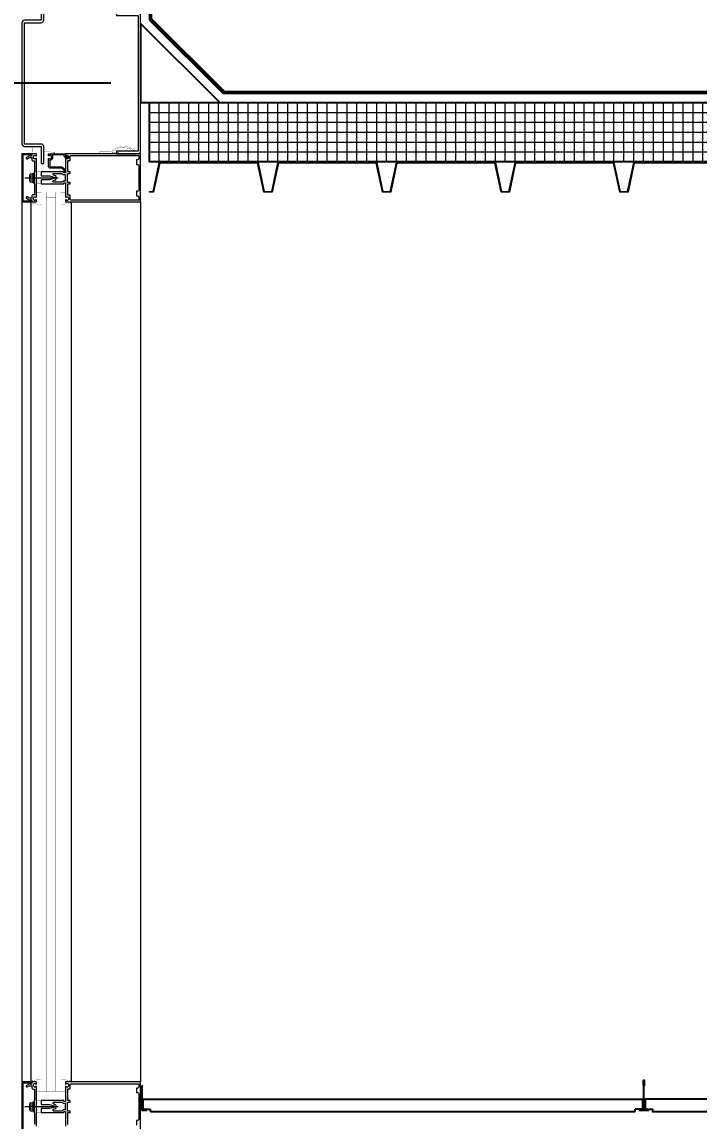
# Model space of a CAD drawing. Header units: inches. Extents: x 3850 to 5846, y -3 to 909.
# Drawn here: x 5123.3 to 5157.5, y 676.5 to 732.1 of the extents above; entities that cross this region are included whole.
import ezdxf

# ---------------------------------------------------------------- set-up
doc = ezdxf.new("R2010")
doc.units = ezdxf.units.IN
doc.header["$LTSCALE"] = 0.5
doc.header["$MEASUREMENT"] = 0
doc.layers.get('0').update_dxf_attribs({"lineweight": 18})
doc.layers.get('Defpoints').update_dxf_attribs({"color": 140, "lineweight": 18})
for name, color, linetype, lineweight in [('A-Detl-Fine', 90, 'Continuous', 18), ('A-Detl-Medm', 31, 'Continuous', 25), ('A-Detl-Patt', 190, 'Continuous', 18), ('A-Detl-Thin', 150, 'Continuous', 18), ('A-Detl-Wide', 213, 'Continuous', 50)]:
    doc.layers.add(name, color=color, linetype=linetype, lineweight=lineweight)
doc.styles.add('Arch-Dim', font='romans.shx', dxfattribs={"width": 0.75})
doc.dimstyles.new('Aec-Arch-I-96', dxfattribs={"dimscale": 96, "dimtxt": 0.09375, "dimasz": 0.0625, "dimexe": 0.0625, "dimexo": 0.0625, "dimgap": 0.03125, "dimtad": 1, "dimdec": 4, "dimzin": 3, "dimdsep": 46, "dimlunit": 4, "dimtxsty": 'Arch-Dim', "dimblk": 'ARCHTICK', "dimcen": 0.09375, "dimazin": 2, "dimtfac": 0.75, "dimtdec": 4, "dimtix": 1, "dimtmove": 2, "dimatfit": 2, "dimfxl": 1, "dimtolj": 1, "dimtzin": 0, "dimarcsym": 0})

# ---------------------------------------------------------------- blocks, each defined once
blk = doc.blocks.new('_ArchTick')
at = {"color": 0, "linetype": 'ByBlock', "const_width": 0.15}
blk.add_lwpolyline([(-0.5, -0.5), (0.5, 0.5)], dxfattribs=at)
blk = doc.blocks.new('*D204')
at = {"layer": 'A-Detl-Wide', "color": 0, "lineweight": -2, "transparency": 16777216}
for p, q in [((5121.253, 735), (5085.253, 735)), ((5087.253, 735), (5087.253, 729.003)), ((5127.754, 729.003), (5085.253, 729.003))]:
    blk.add_line(p, q, dxfattribs=at)
at = {"layer": 'Defpoints', "color": 0, "transparency": 16777216}
for p in [(5123.253, 735), (5087.253, 729.003), (5129.754, 729.003)]:
    blk.add_point(p, dxfattribs=at)
at = {"layer": 'A-Detl-Wide', "color": 0, "lineweight": -2, "transparency": 16777216, "xscale": 2, "yscale": 2, "zscale": 2}
for p, rotation in [((5087.253, 735), 90), ((5087.253, 729.003), 270)]:
    blk.add_blockref('_ArchTick', p, dxfattribs=dict(at, rotation=rotation))
at = {"layer": 'A-Detl-Wide', "color": 0, "transparency": 16777216, "insert": (5084.467, 732.001), "char_height": 3, "attachment_point": 5, "rotation": 90, "style": 'Arch-Dim'}
blk.add_mtext('\\A1;6"', dxfattribs=at)
blk = doc.blocks.new('*D205')
at = {"layer": 'A-Detl-Wide', "color": 0, "lineweight": -2, "transparency": 16777216}
for p, q in [((5127.754, 729.003), (5085.253, 729.003)), ((5087.253, 729.003), (5087.253, 723)), ((5121.253, 723), (5085.253, 723))]:
    blk.add_line(p, q, dxfattribs=at)
at = {"layer": 'Defpoints', "color": 0, "transparency": 16777216}
for p in [(5129.754, 729.003), (5087.253, 723), (5123.253, 723)]:
    blk.add_point(p, dxfattribs=at)
at = {"layer": 'A-Detl-Wide', "color": 0, "lineweight": -2, "transparency": 16777216, "xscale": 2, "yscale": 2, "zscale": 2}
for p, rotation in [((5087.253, 729.003), 90), ((5087.253, 723), 270)]:
    blk.add_blockref('_ArchTick', p, dxfattribs=dict(at, rotation=rotation))
at = {"layer": 'A-Detl-Wide', "color": 0, "transparency": 16777216, "insert": (5084.467, 726.001), "char_height": 3, "attachment_point": 5, "rotation": 90, "style": 'Arch-Dim'}
blk.add_mtext('\\A1;6"', dxfattribs=at)

msp = doc.modelspace()

# ---------------------------------------------------------------- hatches: boundary and pattern name
at = {"layer": 'A-Detl-Patt'}
h = msp.add_hatch(dxfattribs=at)
h.set_pattern_fill('ANSI37', color=256, scale=4, angle=225, style=0)
h.set_pattern_definition([(270, (5129.69553, 728.0299), (-0.5, -1e-16), []), (180, (5129.69553, 728.0299), (-1e-16, 0.5), [])])
h.paths.add_polyline_path([(5129.69553, 728.02988), (5275.56214, 728.02988), (5275.56214, 725.02988), (5129.69553, 725.02988)])

# ---------------------------------------------------------------- linework, layer by layer
at = {"layer": 'A-Detl-Fine'}
for p, q in [((5124.87998, 725.50205), (5124.87998, 725.44341)), ((5123.64267, 724.06253), (5123.64267, 724.3669)), ((5123.65497, 724.40131), (5123.67367, 724.40131)), ((5123.67367, 724.02812), (5123.67367, 724.40131)), ((5123.6776, 724.41763), (5123.81728, 724.41763)), ((5123.6776, 724.31617), (5123.81728, 724.31617)), ((5123.81728, 724.46471), (5123.85728, 724.46471)), ((5123.81728, 723.96471), (5123.81728, 724.46471)), ((5123.85728, 723.96471), (5123.85728, 724.46471)), ((5123.39157, 724.22152), (5125.08538, 724.22152)), ((5123.65497, 724.02812), (5123.67367, 724.02812)), ((5123.6776, 724.11325), (5123.81728, 724.11325)), ((5123.6776, 724.0118), (5123.81728, 724.0118)), ((5123.81728, 723.96471), (5123.85728, 723.96471)), ((5123.70291, 722.94097), (5123.70289, 678.56169)), ((5123.70291, 722.94097), (5123.70291, 723.00176)), ((5125.73505, 722.94097), (5125.73504, 678.56169)), ((5125.73505, 722.94097), (5125.73505, 722.99998)), ((5123.70289, 678.56169), (5123.70289, 678.5009)), ((5125.73504, 678.56169), (5125.73504, 678.50268)), ((5123.39155, 677.25268), (5125.08536, 677.25268)), ((5123.64266, 677.09369), (5123.64266, 677.39806)), ((5123.65496, 677.43247), (5123.67366, 677.43247)), ((5123.65496, 677.05928), (5123.67366, 677.05928)), ((5123.67366, 677.05928), (5123.67366, 677.43247)), ((5123.67759, 677.44879), (5123.81727, 677.44879)), ((5123.67759, 677.34733), (5123.81727, 677.34733)), ((5123.67759, 677.14441), (5123.81727, 677.14441)), ((5123.67759, 677.04296), (5123.81727, 677.04296)), ((5123.81727, 677.49587), (5123.85727, 677.49587)), ((5123.81727, 676.99587), (5123.81727, 677.49587)), ((5123.85727, 676.99587), (5123.85727, 677.49587)), ((5123.81727, 676.99587), (5123.85727, 676.99587))]:
    msp.add_line(p, q, dxfattribs=at)
at = {"layer": 'A-Detl-Fine', "const_width": 0.01111}
for points in [[(5123.76483, 725.80846), (5123.77855, 725.74731), (5123.78678, 725.68495), (5123.78952, 725.62198)], [(5123.78952, 725.62198), (5123.78678, 725.55901), (5123.77855, 725.49665), (5123.76483, 725.4355)], [(5124.23014, 725.44267), (5123.98583, 725.44267)], [(5124.35228, 725.57685), (5124.87998, 725.50205)], [(5124.87998, 725.44341), (5124.76699, 725.44341)], [(5127.17669, 725.54077), (5127.76303, 725.54077)], [(5127.17669, 725.44304), (5127.17669, 725.54077)], [(5128.12361, 725.44304), (5127.17669, 725.44304)], [(5127.76312, 725.5426), (5127.80696, 725.58733), (5127.85413, 725.62856), (5127.90433, 725.66612), (5127.95724, 725.69986), (5128.01254, 725.72962), (5128.0699, 725.75524), (5128.12902, 725.77655), (5128.18957, 725.79341), (5128.25124, 725.80565), (5128.3137, 725.8131), (5128.37664, 725.81563)], [(5127.8111, 725.50362), (5128.15392, 725.50362)], [(5127.81131, 725.5051), (5127.85606, 725.55042), (5127.90438, 725.59165), (5127.95591, 725.62864), (5128.01031, 725.66121), (5128.06719, 725.68921), (5128.12623, 725.71248), (5128.18704, 725.73086), (5128.24929, 725.74419), (5128.31261, 725.7523), (5128.37664, 725.75504)], [(5128.12361, 725.44304), (5128.13888, 725.44718), (5128.14975, 725.45806), (5128.1539, 725.47332)], [(5128.15392, 725.50362), (5128.15392, 725.47332)], [(5128.37664, 725.81563), (5128.44694, 725.81234), (5128.51702, 725.8027), (5128.58625, 725.78706), (5128.65402, 725.76573), (5128.71972, 725.73907), (5128.78272, 725.70741), (5128.8424, 725.67108)], [(5128.37664, 725.75504), (5128.45505, 725.75083), (5128.5326, 725.73848), (5128.60844, 725.71841), (5128.68171, 725.69106), (5128.75155, 725.65685)], [(5128.65261, 725.57398), (5128.65307, 725.57691), (5128.65439, 725.57954), (5128.65644, 725.58165)], [(5128.66224, 725.56435), (5128.65738, 725.56567), (5128.65392, 725.56913), (5128.65261, 725.57398)], [(5128.65642, 725.58167), (5128.75062, 725.65694)], [(5128.66477, 725.56469), (5128.66394, 725.56452), (5128.66308, 725.5644), (5128.66224, 725.56435)], [(5128.92975, 725.63045), (5128.66477, 725.56467)], [(5128.84221, 725.67115), (5128.91514, 725.68926)], [(5128.91518, 725.68928), (5128.91716, 725.68959), (5128.91926, 725.6898), (5128.92133, 725.68988)], [(5128.92133, 725.68988), (5128.9366, 725.68573), (5128.94748, 725.67485), (5128.95163, 725.65958)], [(5128.95163, 725.65958), (5128.94882, 725.64685), (5128.94114, 725.63664), (5128.92973, 725.63045)], [(5123.98583, 725.09085), (5124.23014, 725.09085)], [(5124.59659, 724.97435), (5124.35228, 724.97435)], [(5123.98607, 724.52739), (5124.23037, 724.52739)], [(5124.23037, 723.91565), (5123.98607, 723.91565)], [(5123.9863, 723.46867), (5124.23061, 723.46867)], [(5125.45166, 723.46867), (5125.20734, 723.46867)], [(5124.23061, 722.86619), (5123.70291, 722.94097)], [(5125.20734, 722.86619), (5125.73505, 722.94097)], [(5124.2306, 678.63647), (5123.70289, 678.56169)], [(5125.20733, 678.63647), (5125.73504, 678.56169)], [(5123.98606, 677.55855), (5124.23035, 677.55855)], [(5123.98628, 678.03399), (5124.2306, 678.03399)], [(5125.45165, 678.03399), (5125.20733, 678.03399)], [(5124.23035, 676.94681), (5123.98606, 676.94681)]]:
    msp.add_lwpolyline(points, dxfattribs=at)
at = {"layer": 'A-Detl-Fine', "linetype": 'Continuous', "const_width": 0.01111}
for points in [[(5124.23037, 724.52739), (5124.23037, 724.4663)], [(5124.23037, 723.97672), (5124.23037, 723.91565)], [(5124.23035, 677.55855), (5124.23035, 677.49746)], [(5124.23035, 677.00788), (5124.23035, 676.94681)]]:
    msp.add_lwpolyline(points, dxfattribs=at)
at = {"layer": 'A-Detl-Fine'}
for centre, radius, start, end in [((5123.69698, 724.3669), 0.05431, 110.9107, 249.0893), ((5123.80752, 724.21471), 0.16485, 142.0123, 217.9877), ((5123.69698, 724.06253), 0.05431, 110.9107, 249.0893), ((5123.69697, 677.39806), 0.05431, 110.9107, 249.0893), ((5123.80751, 677.24587), 0.16485, 142.0123, 217.9877), ((5123.69697, 677.09369), 0.05431, 110.9107, 249.0893)]:
    msp.add_arc(centre, radius, start, end, dxfattribs=at)
at = {"layer": 'A-Detl-Medm'}
for p, q in [((5129.37845, 677.12798), (5129.37845, 677.62498)), ((5129.37845, 677.62498), (5154.64646, 677.62498)), ((5154.64646, 677.12798), (5154.64646, 677.62498)), ((5129.37845, 677.12798), (5129.75345, 677.12798)), ((5129.75345, 676.99998), (5129.75345, 677.12798)), ((5154.64646, 677.12798), (5154.27146, 677.12798)), ((5154.27146, 676.99998), (5154.27146, 677.12798)), ((5154.45896, 677.06248), (5154.95896, 677.06248)), ((5129.75345, 676.99998), (5154.27146, 676.99998))]:
    msp.add_line(p, q, dxfattribs=at)
for points in [[(5129.25332, 732.02961), (5129.25332, 728.02988), (5133.25304, 728.02988), (5129.25332, 732.02961)], [(5129.3472, 678.31248), (5129.31595, 678.28123), (5129.31595, 677.06248), (5129.56595, 677.06248)], [(5154.70896, 677.06248), (5154.70896, 678.28123), (5154.74021, 678.31248), (5154.74021, 678.56248), (5154.67771, 678.56248), (5154.67771, 678.31248)]]:
    msp.add_lwpolyline(points, dxfattribs=at)
for points in [[(5129.69553, 728.02988), (5275.56214, 728.02988), (5275.56214, 725.02988), (5129.69553, 725.02988)], [(5178.64646, 677.62498), (5154.77146, 677.62498), (5154.77146, 677.12798), (5155.14646, 677.12798), (5155.14646, 676.99998), (5178.27146, 676.99998), (5178.27146, 677.12798), (5178.64646, 677.12798)]]:
    msp.add_lwpolyline(points, close=True, dxfattribs=at)
at = {"layer": 'A-Detl-Medm', "linetype": 'Continuous', "const_width": 0.01111}
for points in [[(5124.23037, 723.48859), (5124.23035, 678.01407)], [(5125.20759, 723.48859), (5124.23037, 723.48859)], [(5124.47468, 723.48859), (5124.47467, 678.01407)], [(5124.96329, 723.2443), (5124.47468, 723.2443)], [(5124.96328, 678.01407), (5124.96329, 723.48859)], [(5125.20757, 678.01407), (5125.20759, 723.48859)], [(5124.96328, 678.25836), (5124.47467, 678.25836)], [(5125.20757, 678.01407), (5124.23035, 678.01407)]]:
    msp.add_lwpolyline(points, dxfattribs=at)
at = {"layer": 'A-Detl-Thin'}
for p, q in [((5123.68703, 725.44304), (5123.25314, 725.44304)), ((5123.25314, 725.44304), (5123.25314, 722.99998)), ((5123.31178, 725.39418), (5123.6675, 725.39418)), ((5123.31178, 723.04886), (5123.31178, 725.39418)), ((5123.6675, 725.39418), (5123.6675, 725.36485)), ((5123.6675, 725.36485), (5123.66752, 725.36485)), ((5123.66752, 725.36485), (5123.67286, 725.34514)), ((5123.68703, 725.443), (5123.68703, 725.44304)), ((5123.7166, 725.43499), (5123.68703, 725.443)), ((5123.73762, 725.41397), (5123.7166, 725.43499)), ((5123.74563, 725.3844), (5123.73762, 725.41397)), ((5123.74029, 725.34515), (5123.74563, 725.36485)), ((5123.74567, 725.3844), (5123.74563, 725.3844)), ((5123.74563, 725.36485), (5123.74567, 725.36485)), ((5123.74567, 725.36485), (5123.74567, 725.3844)), ((5124.59682, 725.34336), (5124.59682, 725.42349)), ((5124.59682, 725.42349), (5124.59686, 725.42349)), ((5124.59686, 725.42349), (5124.59951, 725.43334)), ((5124.59951, 725.43334), (5124.60651, 725.44035)), ((5124.60651, 725.44035), (5124.61637, 725.443)), ((5124.61637, 725.443), (5124.61637, 725.44304)), ((5124.61637, 725.44304), (5125.43236, 725.44304)), ((5125.39326, 725.3844), (5124.80204, 725.3844)), ((5124.80204, 725.3844), (5124.80204, 725.22414)), ((5125.39326, 725.30915), (5125.39326, 725.3844)), ((5125.43236, 725.44304), (5125.43236, 725.44302)), ((5125.43236, 725.44302), (5125.44221, 725.44035)), ((5125.44221, 725.44035), (5125.44921, 725.43334)), ((5125.44921, 725.43334), (5125.45188, 725.42349)), ((5125.45192, 725.42349), (5125.45188, 725.42349)), ((5125.45188, 725.42349), (5125.45188, 725.34336)), ((5125.45188, 725.42349), (5125.45188, 725.30915)), ((5125.45458, 725.43334), (5125.45192, 725.42349)), ((5125.46158, 725.44034), (5125.45458, 725.43334)), ((5125.47143, 725.443), (5125.46158, 725.44034)), ((5125.47143, 725.44304), (5125.47143, 725.443)), ((5129.25329, 725.44304), (5125.47143, 725.44304)), ((5129.25329, 722.99998), (5129.25329, 725.44304)), ((5123.67286, 725.34514), (5123.68686, 725.33113)), ((5123.68686, 725.33113), (5123.70657, 725.3258)), ((5123.70657, 725.3258), (5123.72628, 725.33114)), ((5123.72628, 725.33114), (5123.74029, 725.34515)), ((5124.59686, 725.34336), (5124.59682, 725.34336)), ((5124.59682, 724.77657), (5124.59682, 725.19092)), ((5124.59682, 725.19092), (5124.59686, 725.19092)), ((5124.60129, 725.33283), (5124.59686, 725.34336)), ((5124.59686, 725.19092), (5124.60129, 725.20146)), ((5124.61129, 725.3287), (5124.60129, 725.33283)), ((5124.60129, 725.20146), (5124.61129, 725.20559)), ((5124.62186, 725.33306), (5124.61129, 725.3287)), ((5124.61129, 725.20559), (5124.62186, 725.20123)), ((5124.64018, 725.34711), (5124.62186, 725.333)), ((5124.62186, 725.333), (5124.62186, 725.33306)), ((5124.62186, 725.20123), (5124.6219, 725.20125)), ((5124.6219, 725.20125), (5124.64022, 725.18714)), ((5124.66134, 725.35593), (5124.64018, 725.34711)), ((5124.64022, 725.18714), (5124.66138, 725.17834)), ((5124.69455, 725.11665), (5124.65546, 725.11665)), ((5124.65546, 725.11665), (5124.65546, 724.77657)), ((5124.68426, 725.35898), (5124.66134, 725.35593)), ((5124.66138, 725.17834), (5124.68428, 725.1753)), ((5124.68428, 725.359), (5124.68426, 725.35898)), ((5124.69455, 725.359), (5124.68428, 725.359)), ((5124.68428, 725.1753), (5124.68428, 725.17529)), ((5124.68428, 725.17529), (5124.69455, 725.17529)), ((5124.69455, 725.35898), (5124.69455, 725.359)), ((5124.71919, 725.3523), (5124.69455, 725.35898)), ((5124.69455, 725.1753), (5124.71919, 725.18198)), ((5124.69455, 725.17529), (5124.69455, 725.1753)), ((5124.7488, 725.13132), (5124.69455, 725.11667)), ((5124.69455, 725.11667), (5124.69455, 725.11665)), ((5124.73671, 725.33479), (5124.71919, 725.3523)), ((5124.71919, 725.18198), (5124.73671, 725.1995)), ((5124.74339, 725.31015), (5124.73671, 725.33479)), ((5124.73671, 725.1995), (5124.74339, 725.22414)), ((5124.74341, 725.31015), (5124.74339, 725.31015)), ((5124.74339, 725.22414), (5124.74341, 725.22414)), ((5124.74341, 725.22414), (5124.74341, 725.31015)), ((5124.78737, 725.16989), (5124.7488, 725.13132)), ((5124.80202, 725.22414), (5124.78737, 725.16989)), ((5124.80204, 725.22414), (5124.80202, 725.22414)), ((5125.39328, 725.30913), (5125.39326, 725.30915)), ((5125.40128, 725.27956), (5125.39328, 725.30913)), ((5125.4223, 725.25853), (5125.40128, 725.27956)), ((5125.45188, 725.25055), (5125.4223, 725.25853)), ((5125.45188, 725.34336), (5125.45192, 725.34336)), ((5125.45188, 725.30915), (5125.50076, 725.30915)), ((5125.45188, 725.25054), (5125.45188, 725.25055)), ((5125.54961, 725.25054), (5125.45188, 725.25054)), ((5125.45192, 725.19092), (5125.45188, 725.19092)), ((5125.45188, 725.19092), (5125.45188, 724.84693)), ((5125.45188, 724.84693), (5125.46655, 724.83227)), ((5125.46655, 724.83227), (5125.45188, 724.81762)), ((5125.45188, 724.81762), (5125.45188, 724.47852)), ((5125.45192, 725.34336), (5125.45636, 725.33283)), ((5125.45636, 725.20146), (5125.45192, 725.19092)), ((5125.45636, 725.33283), (5125.46635, 725.3287)), ((5125.46635, 725.20558), (5125.45636, 725.20146)), ((5125.46635, 725.3287), (5125.47693, 725.33306)), ((5125.47693, 725.20123), (5125.46635, 725.20558)), ((5125.47693, 725.333), (5125.49523, 725.34714)), ((5125.47693, 725.33306), (5125.47693, 725.333)), ((5125.47698, 725.20123), (5125.47693, 725.20123)), ((5125.49528, 725.18712), (5125.47698, 725.20123)), ((5125.49523, 725.34714), (5125.5164, 725.35595)), ((5125.51644, 725.17832), (5125.49528, 725.18712)), ((5125.50076, 725.30915), (5125.50076, 725.3287)), ((5125.50076, 725.3287), (5125.50078, 725.3287)), ((5125.50078, 725.3287), (5125.50493, 725.33896)), ((5125.50493, 725.33896), (5125.51447, 725.34333)), ((5125.51447, 725.34333), (5125.52496, 725.33977)), ((5125.5164, 725.35595), (5125.53933, 725.35898)), ((5125.53935, 725.1753), (5125.51644, 725.17832)), ((5125.52496, 725.33977), (5125.52498, 725.33981)), ((5125.52498, 725.33981), (5125.56877, 725.30204)), ((5125.53933, 725.35898), (5125.53935, 725.359)), ((5125.53935, 725.359), (5125.54961, 725.359)), ((5125.53935, 725.17529), (5125.53935, 725.1753)), ((5125.54961, 725.17529), (5125.53935, 725.17529)), ((5125.54961, 725.359), (5125.57427, 725.35234)), ((5125.57122, 725.25994), (5125.54961, 725.25054)), ((5125.57427, 725.18195), (5125.54961, 725.17529)), ((5125.56877, 725.30204), (5125.56875, 725.30203)), ((5125.56875, 725.30203), (5125.57898, 725.28079)), ((5125.57898, 725.28079), (5125.57122, 725.25994)), ((5125.57404, 724.52739), (5125.57404, 725.09613)), ((5125.57404, 725.09613), (5125.67665, 725.09613)), ((5125.57427, 725.35234), (5125.5918, 725.3348)), ((5125.5918, 725.19948), (5125.57427, 725.18195)), ((5125.5918, 725.3348), (5125.59845, 725.31015)), ((5125.59845, 725.22414), (5125.5918, 725.19948)), ((5125.59845, 725.31015), (5125.59847, 725.31015)), ((5125.59847, 725.22414), (5125.59845, 725.22414)), ((5125.59847, 725.31015), (5125.59847, 725.22414)), ((5125.67665, 725.09615), (5125.6865, 725.09883)), ((5125.67665, 725.09613), (5125.67665, 725.09615)), ((5125.6865, 725.09883), (5125.6935, 725.10583)), ((5125.6935, 725.10583), (5125.69616, 725.11568)), ((5125.69616, 725.11568), (5125.6962, 725.11568)), ((5125.6962, 725.11568), (5125.6962, 725.316)), ((5125.6962, 725.316), (5125.69622, 725.316)), ((5125.69622, 725.316), (5125.7002, 725.33078)), ((5125.7002, 725.33078), (5125.71071, 725.34129)), ((5125.71071, 725.34129), (5125.72551, 725.34529)), ((5125.72551, 725.34529), (5125.72551, 725.34531)), ((5125.72551, 725.34531), (5129.15556, 725.34531)), ((5129.09693, 725.13032), (5129.03829, 725.13032)), ((5129.03829, 725.13032), (5129.03829, 724.90069)), ((5129.03829, 724.90069), (5129.09693, 724.90069)), ((5129.12651, 725.13834), (5129.09693, 725.13034)), ((5129.09693, 725.13034), (5129.09693, 725.13032)), ((5129.09693, 724.90069), (5129.09693, 724.90067)), ((5129.09693, 724.90067), (5129.12651, 724.89267)), ((5129.14754, 725.15938), (5129.12651, 725.13834)), ((5129.12651, 724.89267), (5129.14754, 724.87163)), ((5129.15553, 725.18896), (5129.14754, 725.15938)), ((5129.14754, 724.87163), (5129.15553, 724.84205)), ((5129.15556, 725.18896), (5129.15553, 725.18896)), ((5129.15553, 724.84205), (5129.15556, 724.84205)), ((5129.15556, 725.34531), (5129.15556, 725.18896)), ((5129.15556, 724.84205), (5129.15556, 723.60099)), ((5124.23037, 724.4883), (5124.2157, 724.47363)), ((5124.2157, 724.47363), (5124.23037, 724.45897)), ((5124.23037, 724.38765), (5124.2157, 724.37299)), ((5124.2157, 724.37299), (5124.23037, 724.35832)), ((5125.36785, 724.52739), (5124.23037, 724.52739)), ((5124.23037, 724.52739), (5124.23037, 724.4883)), ((5124.23037, 724.45897), (5124.23037, 724.38765)), ((5124.23037, 724.35832), (5124.23037, 724.31923)), ((5124.23037, 724.31923), (5124.65057, 724.31923)), ((5124.59686, 724.77655), (5124.59682, 724.77657)), ((5124.60485, 724.74697), (5124.59686, 724.77655)), ((5124.62588, 724.72595), (5124.60485, 724.74697)), ((5124.65546, 724.71797), (5124.62588, 724.72595)), ((5124.65057, 724.31923), (5124.86371, 724.26213)), ((5124.65546, 724.77657), (5125.26329, 724.77657)), ((5124.65546, 724.71795), (5124.65546, 724.71797)), ((5125.26329, 724.71795), (5124.65546, 724.71795)), ((5124.81416, 724.41667), (5124.81077, 724.39092)), ((5124.81077, 724.39092), (5124.83113, 724.37205)), ((5124.8387, 724.42964), (5124.81416, 724.41667)), ((5124.83113, 724.37205), (5124.83113, 724.37203)), ((5124.83113, 724.37203), (5124.88902, 724.35651)), ((5125.29165, 724.42966), (5124.8387, 724.42966)), ((5124.8387, 724.42966), (5124.8387, 724.42964)), ((5124.86371, 724.26213), (5124.86371, 724.26211)), ((5124.86371, 724.26211), (5124.8914, 724.2386)), ((5124.88902, 724.35651), (5124.889, 724.35651)), ((5124.889, 724.35651), (5124.93975, 724.33187)), ((5124.93975, 724.33187), (5124.97358, 724.2933)), ((5124.97358, 724.2933), (5124.9905, 724.24637)), ((5125.26329, 724.77657), (5125.2785, 724.77456)), ((5125.38544, 724.59579), (5125.26329, 724.71795)), ((5125.2785, 724.77456), (5125.29256, 724.76874)), ((5125.29166, 724.42962), (5125.29165, 724.42966)), ((5125.31567, 724.39843), (5125.29166, 724.42962)), ((5125.29256, 724.76874), (5125.30474, 724.7594)), ((5125.30474, 724.7594), (5125.30476, 724.7594)), ((5125.30476, 724.7594), (5125.42689, 724.63726)), ((5125.34872, 724.37821), (5125.31567, 724.39843)), ((5125.38741, 724.37104), (5125.34872, 724.37821)), ((5125.36785, 724.52735), (5125.36785, 724.52739)), ((5125.37277, 724.52603), (5125.36785, 724.52735)), ((5125.37627, 724.52253), (5125.37277, 724.52603)), ((5125.37761, 724.51761), (5125.37627, 724.52253)), ((5125.37763, 724.51761), (5125.37761, 724.51761)), ((5125.37763, 724.47852), (5125.37763, 724.51761)), ((5125.37765, 724.47852), (5125.37763, 724.47852)), ((5125.37897, 724.47359), (5125.37765, 724.47852)), ((5125.38247, 724.47009), (5125.37897, 724.47359)), ((5125.38739, 724.46877), (5125.38247, 724.47009)), ((5125.38544, 724.4883), (5125.38544, 724.59579)), ((5125.38548, 724.4883), (5125.38544, 724.4883)), ((5125.38814, 724.47845), (5125.38548, 724.4883)), ((5125.38739, 724.46875), (5125.38739, 724.46877)), ((5125.44212, 724.46875), (5125.38739, 724.46875)), ((5125.38739, 724.37102), (5125.38741, 724.37104)), ((5125.45188, 724.37102), (5125.38739, 724.37102)), ((5125.39514, 724.47145), (5125.38814, 724.47845)), ((5125.40499, 724.46879), (5125.39514, 724.47145)), ((5125.40499, 724.46875), (5125.40499, 724.46879)), ((5125.42454, 724.46875), (5125.40499, 724.46875)), ((5125.43439, 724.47144), (5125.42454, 724.46877)), ((5125.42454, 724.46877), (5125.42454, 724.46875)), ((5125.42689, 724.63726), (5125.42689, 724.63724)), ((5125.42689, 724.63724), (5125.43623, 724.62506)), ((5125.4414, 724.47845), (5125.43439, 724.47144)), ((5125.43623, 724.62506), (5125.44206, 724.611)), ((5125.44407, 724.4883), (5125.4414, 724.47845)), ((5125.44206, 724.611), (5125.44407, 724.59579)), ((5125.44705, 724.47009), (5125.44212, 724.46875)), ((5125.44407, 724.59579), (5125.44408, 724.59579)), ((5125.44408, 724.4883), (5125.44407, 724.4883)), ((5125.44408, 724.59579), (5125.44408, 724.4883)), ((5125.45055, 724.47359), (5125.44705, 724.47009)), ((5125.45188, 724.47852), (5125.45055, 724.47359)), ((5125.45188, 724.072), (5125.45188, 724.37102)), ((5125.54961, 723.99382), (5125.54961, 724.44921)), ((5125.54961, 724.44921), (5125.67665, 724.44921)), ((5125.67665, 724.52739), (5125.57404, 724.52739)), ((5125.67665, 724.52735), (5125.67665, 724.52739)), ((5125.6865, 724.52469), (5125.67665, 724.52735)), ((5125.67665, 724.44922), (5125.6865, 724.4519)), ((5125.67665, 724.44921), (5125.67665, 724.44922)), ((5125.6935, 724.51769), (5125.6865, 724.52469)), ((5125.6865, 724.4519), (5125.6935, 724.4589)), ((5125.69618, 724.50784), (5125.6935, 724.51769)), ((5125.6935, 724.4589), (5125.69616, 724.46875)), ((5125.69616, 724.46875), (5125.6962, 724.46875)), ((5125.6962, 724.50784), (5125.69618, 724.50784)), ((5125.6962, 724.46875), (5125.6962, 724.50784)), ((5124.23037, 724.0847), (5124.2157, 724.07005)), ((5124.2157, 724.07005), (5124.23037, 724.05539)), ((5124.23037, 723.98405), (5124.2157, 723.96939)), ((5124.2157, 723.96939), (5124.23037, 723.95474)), ((5124.65057, 724.12379), (5124.23037, 724.12379)), ((5124.23037, 724.12379), (5124.23037, 724.0847)), ((5124.23037, 724.05539), (5124.23037, 723.98405)), ((5124.23037, 723.95474), (5124.23037, 723.91565)), ((5124.23037, 723.91565), (5125.36785, 723.91565)), ((5124.86371, 724.18091), (5124.65057, 724.12379)), ((5124.83111, 724.07099), (5124.81076, 724.0521)), ((5124.81076, 724.0521), (5124.81416, 724.02636)), ((5124.81416, 724.02636), (5124.8387, 724.0134)), ((5124.83113, 724.07101), (5124.83111, 724.07099)), ((5124.88902, 724.08651), (5124.83113, 724.07101)), ((5124.8387, 724.0134), (5124.8387, 724.01336)), ((5124.8387, 724.01336), (5125.29165, 724.01336)), ((5124.8914, 724.20444), (5124.86371, 724.18093)), ((5124.86371, 724.18093), (5124.86371, 724.18091)), ((5124.93975, 724.11117), (5124.889, 724.08653)), ((5124.889, 724.08653), (5124.88902, 724.08651)), ((5124.8914, 724.2386), (5124.8914, 724.20444)), ((5124.97358, 724.14974), (5124.93975, 724.11117)), ((5124.9905, 724.19666), (5124.97358, 724.14974)), ((5124.9905, 724.24637), (5124.9905, 724.19666)), ((5125.29165, 724.01332), (5125.31562, 724.04454)), ((5125.29165, 724.01336), (5125.29165, 724.01332)), ((5125.31562, 724.04454), (5125.34866, 724.06478)), ((5125.34866, 724.06478), (5125.38735, 724.07198)), ((5125.36785, 723.91565), (5125.37277, 723.91699)), ((5125.37277, 723.91699), (5125.37627, 723.92049)), ((5125.37627, 723.92049), (5125.37761, 723.92541)), ((5125.37761, 723.92541), (5125.37763, 723.92541)), ((5125.37763, 723.92541), (5125.37763, 723.9645)), ((5125.37763, 723.9645), (5125.37765, 723.9645)), ((5125.37765, 723.9645), (5125.37897, 723.96943)), ((5125.37897, 723.96943), (5125.38247, 723.97293)), ((5125.38247, 723.97293), (5125.38739, 723.97425)), ((5125.38735, 724.07198), (5125.38739, 724.072)), ((5125.38739, 724.072), (5125.45188, 724.072)), ((5125.38739, 723.97425), (5125.38739, 723.97429)), ((5125.38739, 723.97429), (5125.44212, 723.97429)), ((5125.44212, 723.97429), (5125.44212, 723.97427)), ((5125.44212, 723.97427), (5125.44705, 723.97293)), ((5125.44705, 723.97293), (5125.45055, 723.96943)), ((5125.45055, 723.96943), (5125.45188, 723.9645)), ((5125.45188, 723.9645), (5125.45188, 723.62541)), ((5125.67665, 723.99382), (5125.54961, 723.99382)), ((5125.57404, 723.34691), (5125.57404, 723.91565)), ((5125.57404, 723.91565), (5125.67665, 723.91565)), ((5125.67665, 723.99379), (5125.67665, 723.99382)), ((5125.6865, 723.99113), (5125.67665, 723.99379)), ((5125.67665, 723.91567), (5125.6865, 723.91834)), ((5125.67665, 723.91565), (5125.67665, 723.91567)), ((5125.6935, 723.98413), (5125.6865, 723.99113)), ((5125.6865, 723.91834), (5125.6935, 723.92535)), ((5125.69618, 723.97429), (5125.6935, 723.98413)), ((5125.6935, 723.92535), (5125.69616, 723.93519)), ((5125.69616, 723.93519), (5125.6962, 723.93519)), ((5125.6962, 723.97429), (5125.69618, 723.97429)), ((5125.6962, 723.93519), (5125.6962, 723.97429)), ((5125.45188, 723.62541), (5125.46655, 723.61075)), ((5125.46655, 723.61075), (5125.45188, 723.59609)), ((5125.45188, 723.59609), (5125.45188, 723.25211)), ((5125.45188, 723.25211), (5125.45192, 723.25211)), ((5125.45192, 723.25211), (5125.45636, 723.24158)), ((5125.45636, 723.24158), (5125.46635, 723.23746)), ((5125.46635, 723.23746), (5125.47693, 723.24181)), ((5125.47693, 723.24175), (5125.49523, 723.25589)), ((5125.47693, 723.24181), (5125.47693, 723.24175)), ((5125.49523, 723.25589), (5125.5164, 723.26471)), ((5125.5164, 723.26471), (5125.53933, 723.26773)), ((5125.53933, 723.26773), (5125.53935, 723.26775)), ((5125.53935, 723.26775), (5125.54961, 723.26775)), ((5125.54961, 723.26775), (5125.54961, 723.26773)), ((5125.54961, 723.26773), (5125.57427, 723.26107)), ((5125.67665, 723.34691), (5125.57404, 723.34691)), ((5125.57427, 723.26107), (5125.5918, 723.24354)), ((5125.5918, 723.24354), (5125.59845, 723.21888)), ((5125.59845, 723.21888), (5125.59847, 723.21888)), ((5125.59847, 723.21888), (5125.59847, 723.13289)), ((5125.67665, 723.34687), (5125.67665, 723.34691)), ((5125.6865, 723.34421), (5125.67665, 723.34687)), ((5125.6935, 723.33721), (5125.6865, 723.34421)), ((5125.69618, 723.32736), (5125.6935, 723.33721)), ((5125.6962, 723.32736), (5125.69618, 723.32736)), ((5125.6962, 723.12702), (5125.6962, 723.32736)), ((5129.09693, 723.54235), (5129.03829, 723.54235)), ((5129.03829, 723.54235), (5129.03829, 723.3127)), ((5129.03829, 723.3127), (5129.09693, 723.3127)), ((5129.12651, 723.55037), (5129.09693, 723.54237)), ((5129.09693, 723.54237), (5129.09693, 723.54235)), ((5129.09693, 723.3127), (5129.09693, 723.31268)), ((5129.09693, 723.31268), (5129.12651, 723.30468)), ((5129.14754, 723.57141), (5129.12651, 723.55037)), ((5129.12651, 723.30468), (5129.14754, 723.28364)), ((5129.15553, 723.60099), (5129.14754, 723.57141)), ((5129.14754, 723.28364), (5129.15553, 723.25406)), ((5129.15556, 723.60099), (5129.15553, 723.60099)), ((5129.15553, 723.25406), (5129.15556, 723.25406)), ((5129.15556, 723.25406), (5129.15556, 723.09771)), ((5123.25314, 722.99998), (5123.25313, 678.50268)), ((5123.25314, 722.99998), (5123.68703, 722.99998)), ((5123.6675, 723.04886), (5123.31178, 723.04886)), ((5123.66752, 723.07817), (5123.6675, 723.07817)), ((5123.6675, 723.07817), (5123.6675, 723.04886)), ((5123.67285, 723.09787), (5123.66752, 723.07817)), ((5123.68686, 723.11188), (5123.67285, 723.09787)), ((5123.70657, 723.11722), (5123.68686, 723.11188)), ((5123.68703, 723.00002), (5123.7166, 723.00803)), ((5123.68703, 722.99998), (5123.68703, 723.00002)), ((5123.72628, 723.11189), (5123.70657, 723.11722)), ((5123.7166, 723.00803), (5123.73762, 723.02905)), ((5123.74029, 723.09788), (5123.72628, 723.11189)), ((5123.73762, 723.02905), (5123.74565, 723.05862)), ((5123.74563, 723.07817), (5123.74029, 723.09788)), ((5123.74567, 723.07817), (5123.74563, 723.07817)), ((5123.74565, 723.05862), (5123.74567, 723.05862)), ((5123.74567, 723.05862), (5123.74567, 723.07817)), ((5125.45192, 723.09966), (5125.45188, 723.09966)), ((5125.45188, 723.09966), (5125.45188, 723.01953)), ((5125.45188, 723.01953), (5125.45192, 723.01953)), ((5125.45636, 723.11019), (5125.45192, 723.09966)), ((5125.45192, 723.01953), (5125.45458, 723.00968)), ((5125.45458, 723.00968), (5125.46158, 723.00268)), ((5125.46635, 723.11432), (5125.45636, 723.11019)), ((5125.46158, 723.00268), (5125.47143, 723.00002)), ((5125.47693, 723.10996), (5125.46635, 723.11432)), ((5125.47143, 723.00002), (5125.47143, 722.99998)), ((5125.47143, 722.99998), (5129.25329, 722.99998)), ((5125.47698, 723.10998), (5125.47693, 723.10996)), ((5125.49528, 723.09587), (5125.47698, 723.10998)), ((5125.51644, 723.08707), (5125.49528, 723.09587)), ((5125.53935, 723.08406), (5125.51644, 723.08707)), ((5125.53935, 723.08404), (5125.53935, 723.08406)), ((5125.54961, 723.08404), (5125.53935, 723.08404)), ((5125.57427, 723.0907), (5125.54961, 723.08404)), ((5125.5918, 723.10824), (5125.57427, 723.0907)), ((5125.59845, 723.13289), (5125.5918, 723.10824)), ((5125.59847, 723.13289), (5125.59845, 723.13289)), ((5125.69622, 723.12702), (5125.6962, 723.12702)), ((5125.70021, 723.11223), (5125.69622, 723.12702)), ((5125.71072, 723.10172), (5125.70021, 723.11223)), ((5125.72551, 723.09773), (5125.71072, 723.10172)), ((5125.72551, 723.09771), (5125.72551, 723.09773)), ((5129.15556, 723.09771), (5125.72551, 723.09771)), ((5129.25329, 722.99998), (5129.25313, 678.50324)), ((5123.68702, 678.50268), (5123.25313, 678.50268)), ((5123.25313, 678.50268), (5123.25313, 676.00268)), ((5123.31177, 678.45382), (5123.66749, 678.45382)), ((5123.31177, 676.05156), (5123.31177, 678.45382)), ((5123.66749, 678.45382), (5123.66749, 678.42449)), ((5123.66749, 678.42449), (5123.6675, 678.42449)), ((5123.6675, 678.42449), (5123.67285, 678.40478)), ((5123.67285, 678.40478), (5123.68685, 678.39077)), ((5123.68685, 678.39077), (5123.70656, 678.38544)), ((5123.68702, 678.50264), (5123.68702, 678.50268)), ((5123.68702, 678.50268), (5123.68702, 678.50264)), ((5123.71658, 678.49463), (5123.68702, 678.50264)), ((5123.68702, 678.50264), (5123.71659, 678.49463)), ((5123.70656, 678.38544), (5123.72627, 678.39078)), ((5123.7376, 678.47361), (5123.71658, 678.49463)), ((5123.72627, 678.39078), (5123.74028, 678.40479)), ((5123.74561, 678.44404), (5123.7376, 678.47361)), ((5123.74028, 678.40479), (5123.74561, 678.42449)), ((5123.74565, 678.44404), (5123.74561, 678.44404)), ((5123.74561, 678.42449), (5123.74565, 678.42449)), ((5123.74565, 678.42449), (5123.74565, 678.44404)), ((5125.45191, 678.48313), (5125.45187, 678.48313)), ((5125.45187, 678.48313), (5125.45187, 678.403)), ((5125.45187, 678.403), (5125.45191, 678.403)), ((5125.45191, 678.25056), (5125.45187, 678.25056)), ((5125.45187, 678.25056), (5125.45187, 677.90657)), ((5125.45457, 678.49298), (5125.45191, 678.48313)), ((5125.45191, 678.403), (5125.45634, 678.39247)), ((5125.45634, 678.2611), (5125.45191, 678.25056)), ((5125.46157, 678.49998), (5125.45457, 678.49298)), ((5125.45634, 678.39247), (5125.46634, 678.38834)), ((5125.46634, 678.26522), (5125.45634, 678.2611)), ((5125.47142, 678.50264), (5125.46157, 678.49998)), ((5125.46634, 678.38834), (5125.47692, 678.3927)), ((5125.47692, 678.26087), (5125.46634, 678.26522)), ((5125.47142, 678.50268), (5125.47142, 678.50264)), ((5129.25345, 678.50268), (5125.47142, 678.50268)), ((5125.47692, 678.39264), (5125.49522, 678.40678)), ((5125.47692, 678.3927), (5125.47692, 678.39264)), ((5125.47697, 678.26087), (5125.47692, 678.26087)), ((5125.49527, 678.24676), (5125.47697, 678.26087)), ((5125.49522, 678.40678), (5125.51639, 678.41559)), ((5125.51643, 678.23796), (5125.49527, 678.24676)), ((5125.51639, 678.41559), (5125.53931, 678.41862)), ((5125.53933, 678.23494), (5125.51643, 678.23796)), ((5125.53931, 678.41862), (5125.53933, 678.41864)), ((5125.53933, 678.41864), (5125.5496, 678.41864)), ((5125.53933, 678.23493), (5125.53933, 678.23494)), ((5125.5496, 678.23493), (5125.53933, 678.23493)), ((5125.5496, 678.41864), (5125.57426, 678.41198)), ((5125.57426, 678.24159), (5125.5496, 678.23493)), ((5125.57403, 677.55855), (5125.57403, 678.15577)), ((5125.57403, 678.15577), (5125.67664, 678.15577)), ((5125.57426, 678.41198), (5125.59179, 678.39444)), ((5125.59179, 678.25913), (5125.57426, 678.24159)), ((5125.59179, 678.39444), (5125.59844, 678.36979)), ((5125.59844, 678.28378), (5125.59179, 678.25913)), ((5125.59844, 678.36979), (5125.59846, 678.36979)), ((5125.59846, 678.28378), (5125.59844, 678.28378)), ((5125.59846, 678.36979), (5125.59846, 678.28378)), ((5125.67664, 678.15579), (5125.68649, 678.15847)), ((5125.67664, 678.15577), (5125.67664, 678.15579)), ((5125.68649, 678.15847), (5125.69349, 678.16547)), ((5125.69349, 678.16547), (5125.69615, 678.17532)), ((5125.69615, 678.17532), (5125.69618, 678.17532)), ((5125.69618, 678.17532), (5125.69618, 678.37564)), ((5125.69618, 678.37564), (5125.6962, 678.37564)), ((5125.6962, 678.37564), (5125.70018, 678.39042)), ((5125.70018, 678.39042), (5125.7107, 678.40094)), ((5125.7107, 678.40094), (5125.7255, 678.40493)), ((5125.7255, 678.40493), (5125.7255, 678.40495)), ((5125.7255, 678.40495), (5129.15572, 678.40495)), ((5129.09708, 678.18996), (5129.03845, 678.18996)), ((5129.03845, 678.18996), (5129.03845, 677.96033)), ((5129.12667, 678.19798), (5129.09708, 678.18998)), ((5129.09708, 678.18998), (5129.09708, 678.18996)), ((5129.1477, 678.21902), (5129.12667, 678.19798)), ((5129.15568, 678.2486), (5129.1477, 678.21902)), ((5129.15572, 678.2486), (5129.15568, 678.2486)), ((5129.15572, 678.40495), (5129.15572, 678.2486)), ((5129.25345, 676.00268), (5129.25345, 678.50268)), ((5125.45187, 677.90657), (5125.46654, 677.89191)), ((5125.46654, 677.89191), (5125.45187, 677.87726)), ((5125.45187, 677.87726), (5125.45187, 677.50968)), ((5129.03845, 677.96033), (5129.09708, 677.96033)), ((5129.09708, 677.96033), (5129.09708, 677.96031)), ((5129.09708, 677.96031), (5129.12667, 677.95231)), ((5129.12667, 677.95231), (5129.1477, 677.93128)), ((5129.1477, 677.93128), (5129.15568, 677.90169)), ((5129.15568, 677.90169), (5129.15572, 677.90169)), ((5129.15572, 677.90169), (5129.15572, 676.60369)), ((5124.23035, 677.51946), (5124.21569, 677.50479)), ((5124.21569, 677.50479), (5124.23035, 677.49013)), ((5124.23035, 677.41881), (5124.21569, 677.40415)), ((5124.21569, 677.40415), (5124.23035, 677.38948)), ((5124.23035, 677.11586), (5124.21569, 677.10121)), ((5124.21569, 677.10121), (5124.23035, 677.08655)), ((5124.23035, 677.01521), (5124.21569, 677.00055)), ((5125.36783, 677.55855), (5124.23035, 677.55855)), ((5124.23035, 677.55855), (5124.23035, 677.51946)), ((5124.23035, 677.49013), (5124.23035, 677.41881)), ((5124.23035, 677.38948), (5124.23035, 677.35039)), ((5124.23035, 677.35039), (5124.65056, 677.35039)), ((5124.65056, 677.15495), (5124.23035, 677.15495)), ((5124.23035, 677.15495), (5124.23035, 677.11586)), ((5124.23035, 677.08655), (5124.23035, 677.01521)), ((5124.65056, 677.35039), (5124.8637, 677.29329)), ((5124.8637, 677.21207), (5124.65056, 677.15495)), ((5124.8311, 677.10215), (5124.81075, 677.08326)), ((5124.81075, 677.08326), (5124.81415, 677.05752)), ((5124.81414, 677.44783), (5124.81076, 677.42208)), ((5124.81076, 677.42208), (5124.83111, 677.40321)), ((5124.83869, 677.4608), (5124.81414, 677.44783)), ((5124.81415, 677.05752), (5124.83869, 677.04456)), ((5124.83111, 677.10217), (5124.8311, 677.10215)), ((5124.83111, 677.40321), (5124.83111, 677.40319)), ((5124.83111, 677.40319), (5124.889, 677.38767)), ((5124.889, 677.11767), (5124.83111, 677.10217)), ((5125.29163, 677.46082), (5124.83869, 677.46082)), ((5124.83869, 677.46082), (5124.83869, 677.4608)), ((5124.83869, 677.04456), (5124.83869, 677.04452)), ((5124.83869, 677.04452), (5125.29163, 677.04452)), ((5124.8637, 677.29329), (5124.8637, 677.29327)), ((5124.8637, 677.29327), (5124.89139, 677.26976)), ((5124.89139, 677.2356), (5124.8637, 677.21209)), ((5124.8637, 677.21209), (5124.8637, 677.21207)), ((5124.889, 677.38767), (5124.88899, 677.38767)), ((5124.88899, 677.38767), (5124.93974, 677.36303)), ((5124.93974, 677.14233), (5124.88899, 677.11769)), ((5124.88899, 677.11769), (5124.889, 677.11767)), ((5124.89139, 677.26976), (5124.89139, 677.2356)), ((5124.93974, 677.36303), (5124.97357, 677.32446)), ((5124.97357, 677.1809), (5124.93974, 677.14233)), ((5124.97357, 677.32446), (5124.99049, 677.27753)), ((5124.99049, 677.22782), (5124.97357, 677.1809)), ((5124.99049, 677.27753), (5124.99049, 677.22782)), ((5125.29165, 677.46078), (5125.29163, 677.46082)), ((5125.29163, 677.04448), (5125.31561, 677.07569)), ((5125.29163, 677.04452), (5125.29163, 677.04448)), ((5125.31565, 677.42959), (5125.29165, 677.46078)), ((5125.31561, 677.07569), (5125.34865, 677.09594)), ((5125.3487, 677.40937), (5125.31565, 677.42959)), ((5125.34865, 677.09594), (5125.38734, 677.10314)), ((5125.3874, 677.4022), (5125.3487, 677.40937)), ((5125.36783, 677.55851), (5125.36783, 677.55855)), ((5125.37275, 677.55718), (5125.36783, 677.55851)), ((5125.37625, 677.55369), (5125.37275, 677.55718)), ((5125.3776, 677.54877), (5125.37625, 677.55369)), ((5125.37761, 677.54877), (5125.3776, 677.54877)), ((5125.37761, 677.50968), (5125.37761, 677.54877)), ((5125.37763, 677.50968), (5125.37761, 677.50968)), ((5125.37895, 677.50475), (5125.37763, 677.50968)), ((5125.38245, 677.50125), (5125.37895, 677.50475)), ((5125.37895, 677.00059), (5125.38245, 677.00409)), ((5125.38738, 677.49993), (5125.38245, 677.50125)), ((5125.38245, 677.00409), (5125.38738, 677.00541)), ((5125.38734, 677.10314), (5125.38738, 677.10316)), ((5125.38738, 677.49991), (5125.38738, 677.49993)), ((5125.44211, 677.49991), (5125.38738, 677.49991)), ((5125.38738, 677.40218), (5125.3874, 677.4022)), ((5125.45187, 677.40218), (5125.38738, 677.40218)), ((5125.38738, 677.10316), (5125.45187, 677.10316)), ((5125.38738, 677.00541), (5125.38738, 677.00545)), ((5125.38738, 677.00545), (5125.44211, 677.00545)), ((5125.44703, 677.50125), (5125.44211, 677.49991)), ((5125.44211, 677.00545), (5125.44211, 677.00543)), ((5125.44211, 677.00543), (5125.44703, 677.00409)), ((5125.45054, 677.50475), (5125.44703, 677.50125)), ((5125.44703, 677.00409), (5125.45054, 677.00059)), ((5125.45187, 677.50968), (5125.45054, 677.50475)), ((5125.45187, 677.10316), (5125.45187, 677.40218)), ((5125.5496, 677.02497), (5125.5496, 677.48036)), ((5125.5496, 677.48036), (5125.67664, 677.48036)), ((5125.67664, 677.02497), (5125.5496, 677.02497)), ((5125.67664, 677.55855), (5125.57403, 677.55855)), ((5125.67664, 677.55851), (5125.67664, 677.55855)), ((5125.68649, 677.55585), (5125.67664, 677.55851)), ((5125.67664, 677.48038), (5125.68649, 677.48306)), ((5125.67664, 677.48036), (5125.67664, 677.48038)), ((5125.67664, 677.02495), (5125.67664, 677.02497)), ((5125.68649, 677.02229), (5125.67664, 677.02495)), ((5125.69349, 677.54885), (5125.68649, 677.55585)), ((5125.68649, 677.48306), (5125.69349, 677.49006)), ((5125.69349, 677.01529), (5125.68649, 677.02229)), ((5125.69617, 677.539), (5125.69349, 677.54885)), ((5125.69349, 677.49006), (5125.69615, 677.49991)), ((5125.69617, 677.00545), (5125.69349, 677.01529)), ((5125.69615, 677.49991), (5125.69618, 677.49991)), ((5125.69618, 677.539), (5125.69617, 677.539)), ((5125.69618, 677.00545), (5125.69617, 677.00545)), ((5125.69618, 677.49991), (5125.69618, 677.539)), ((5125.69618, 676.96635), (5125.69618, 677.00545)), ((5124.21569, 677.00055), (5124.23035, 676.9859)), ((5124.23035, 676.9859), (5124.23035, 676.94681)), ((5124.23035, 676.94681), (5125.36783, 676.94681)), ((5125.36783, 676.94681), (5125.37275, 676.94815)), ((5125.37275, 676.94815), (5125.37625, 676.95165)), ((5125.37625, 676.95165), (5125.3776, 676.95657)), ((5125.3776, 676.95657), (5125.37761, 676.95657)), ((5125.37761, 676.95657), (5125.37761, 676.99566)), ((5125.37761, 676.99566), (5125.37763, 676.99566)), ((5125.37763, 676.99566), (5125.37895, 677.00059)), ((5125.45054, 677.00059), (5125.45187, 676.99566)), ((5125.45187, 676.99566), (5125.45187, 676.62811)), ((5125.45187, 676.62811), (5125.46654, 676.61345)), ((5125.46654, 676.61345), (5125.45187, 676.59879)), ((5125.45187, 676.59879), (5125.45187, 676.25481)), ((5125.57403, 676.34961), (5125.57403, 676.94681)), ((5125.57403, 676.94681), (5125.67664, 676.94681)), ((5125.67664, 676.94683), (5125.68649, 676.9495)), ((5125.67664, 676.94681), (5125.67664, 676.94683)), ((5125.68649, 676.9495), (5125.69349, 676.95651)), ((5125.69349, 676.95651), (5125.69615, 676.96635)), ((5125.69615, 676.96635), (5125.69618, 676.96635)), ((5129.09708, 676.54505), (5129.03845, 676.54505)), ((5129.03845, 676.54505), (5129.03845, 676.3154)), ((5129.12667, 676.55307), (5129.09708, 676.54507)), ((5129.09708, 676.54507), (5129.09708, 676.54505)), ((5129.1477, 676.57411), (5129.12667, 676.55307)), ((5129.15568, 676.60369), (5129.1477, 676.57411)), ((5129.15572, 676.60369), (5129.15568, 676.60369))]:
    msp.add_line(p, q, dxfattribs=at)
for points in [[(5123.25316, 732.06547), (5123.25316, 725.93449, 0.41421356), (5123.37816, 725.80949), (5124.21474, 725.80949, -0.41421356), (5124.23037, 725.79387), (5124.23037, 724.95443), (5124.35252, 724.95443), (5124.35252, 725.80665, 0.41421356), (5124.22752, 725.93165), (5123.39094, 725.93165, -0.41421356), (5123.37532, 725.94728), (5123.37532, 732.05269, -0.41421356), (5123.39094, 732.06831), (5124.22752, 732.06831, 0.41421356), (5124.35252, 732.19331), (5124.35252, 733.04553), (5124.23037, 733.04553), (5124.23037, 732.20609, -0.41421356), (5124.21474, 732.19047), (5123.37816, 732.19047, 0.41421356)], [(5129.12829, 725.44304, 0.41421356), (5129.25329, 725.56804), (5129.25329, 732.43192, 0.41421356), (5129.12829, 732.55692), (5128.03739, 732.55692), (5128.03739, 732.43476), (5129.11551, 732.43476, -0.41421356), (5129.13114, 732.41914), (5129.13114, 725.58082, -0.41421356), (5129.11551, 725.5652), (5128.03739, 725.5652), (5128.03739, 725.44304)]]:
    msp.add_lwpolyline(points, format="xyb", close=True, dxfattribs=at)
msp.add_lwpolyline([(5123.52091, 723.25477), (5123.52089, 723.25475), (5123.50115, 723.25998), (5123.48201, 723.25484), (5123.46753, 723.24045), (5123.4623, 723.2207), (5123.46744, 723.20157), (5123.48184, 723.18708), (5123.48182, 723.18706), (5123.66028, 723.08404), (5123.6603, 723.084), (5123.6928, 723.11555), (5123.73469, 723.10868), (5123.75541, 723.0684), (5123.75544, 723.0684), (5123.75544, 723.02931), (5123.75546, 723.02931), (5123.75947, 723.01453), (5123.76997, 723.00402), (5123.78476, 723.00002), (5123.78476, 722.99998), (5123.96652, 722.99998), (5123.96652, 723.00002), (5123.97637, 723.00268), (5123.98337, 723.00968), (5123.98603, 723.01953), (5123.98607, 723.01953), (5123.98607, 723.09966), (5123.98605, 723.09966), (5123.9816, 723.11019), (5123.97161, 723.11432), (5123.96102, 723.10996), (5123.96099, 723.11002), (5123.9427, 723.09589), (5123.92153, 723.08709), (5123.89861, 723.08406), (5123.89861, 723.08404), (5123.88834, 723.08404), (5123.88834, 723.08406), (5123.86369, 723.09071), (5123.84617, 723.10823), (5123.8395, 723.13289), (5123.83948, 723.13289), (5123.83948, 723.21888), (5123.8395, 723.21888), (5123.84615, 723.24352), (5123.86367, 723.26105), (5123.88834, 723.26772), (5123.88834, 723.26775), (5123.89861, 723.26775), (5123.89861, 723.26773), (5123.92152, 723.26471), (5123.94269, 723.25591), (5123.96099, 723.24177), (5123.96102, 723.24181), (5123.9716, 723.23746), (5123.9816, 723.24158), (5123.98603, 723.25211), (5123.98607, 723.25211), (5123.98607, 724.00163), (5124.00072, 724.0163), (5123.98607, 724.03096), (5123.98607, 724.41208), (5124.00072, 724.42672), (5123.98607, 724.44139), (5123.98607, 725.19092), (5123.98605, 725.19092), (5123.9816, 725.20146), (5123.97161, 725.20558), (5123.96102, 725.20123), (5123.96099, 725.20127), (5123.9427, 725.18714), (5123.92153, 725.17833), (5123.89861, 725.1753), (5123.89861, 725.17529), (5123.88834, 725.17529), (5123.88834, 725.1753), (5123.86369, 725.18195), (5123.84617, 725.19948), (5123.8395, 725.22414), (5123.83948, 725.22414), (5123.83948, 725.31015), (5123.8395, 725.31015), (5123.84615, 725.33479), (5123.86367, 725.35232), (5123.88834, 725.35898), (5123.88834, 725.359), (5123.89861, 725.359), (5123.89861, 725.35898), (5123.92152, 725.35596), (5123.94269, 725.34715), (5123.96099, 725.33302), (5123.96102, 725.33306), (5123.9716, 725.3287), (5123.9816, 725.33283), (5123.98603, 725.34336), (5123.98607, 725.34336), (5123.98607, 725.42349), (5123.98603, 725.42349), (5123.98337, 725.43334), (5123.97637, 725.44034), (5123.96652, 725.443), (5123.96652, 725.44304), (5123.78476, 725.44304), (5123.78476, 725.44302), (5123.76997, 725.43902), (5123.75946, 725.42851), (5123.75546, 725.41373), (5123.75544, 725.41373), (5123.75544, 725.37464), (5123.75541, 725.37464), (5123.7347, 725.33436), (5123.69282, 725.32747), (5123.6603, 725.359), (5123.66028, 725.359), (5123.48182, 725.25596), (5123.48182, 725.25592), (5123.46743, 725.24144), (5123.4623, 725.22231), (5123.46755, 725.20257), (5123.48202, 725.18817), (5123.50116, 725.18304), (5123.52089, 725.18827), (5123.52091, 725.18825), (5123.62369, 725.2476), (5123.75544, 725.2476), (5123.75544, 725.13619), (5123.75546, 725.13618), (5123.76348, 725.10661), (5123.7845, 725.0856), (5123.81406, 725.07759), (5123.81406, 725.07756), (5123.88834, 725.07756), (5123.88834, 724.53912), (5123.86391, 724.51467), (5123.86391, 724.23616), (5123.87857, 724.22152), (5123.86391, 724.20685), (5123.86391, 723.92835), (5123.88834, 723.90392), (5123.88834, 723.36546), (5123.81406, 723.36546), (5123.81406, 723.36545), (5123.78448, 723.35743), (5123.76346, 723.3364), (5123.75546, 723.30683), (5123.75544, 723.30684), (5123.75544, 723.19544), (5123.62369, 723.19544)], close=True, dxfattribs=at)
for points in [[(5159.17132, 724.96992), (5154.21974, 724.96992), (5153.90724, 723.49982), (5153.48382, 723.49982), (5153.17132, 724.96992), (5148.21974, 724.96992), (5147.90724, 723.49982), (5147.48382, 723.49982), (5147.17132, 724.96992), (5142.21974, 724.96992), (5141.90724, 723.49982), (5141.48382, 723.49982), (5141.17132, 724.96992), (5136.21974, 724.96992), (5135.90724, 723.49982), (5135.48382, 723.49982), (5135.17132, 724.96992), (5130.21974, 724.96992), (5129.90724, 723.49982), (5129.69553, 723.49982), (5129.69553, 723.52972), (5129.88303, 723.52972), (5130.19553, 724.99982), (5135.19553, 724.99982), (5135.50803, 723.52972), (5135.88303, 723.52972), (5136.19553, 724.99982), (5141.19553, 724.99982), (5141.50803, 723.52972), (5141.88303, 723.52972), (5142.19553, 724.99982), (5147.19553, 724.99982), (5147.50803, 723.52972), (5147.88303, 723.52972), (5148.19553, 724.99982), (5153.19553, 724.99982), (5153.50803, 723.52972), (5153.88303, 723.52972), (5154.19553, 724.99982), (5159.19553, 724.99982)], [(5123.98606, 676.25481), (5123.98606, 677.03279), (5124.0007, 677.04745), (5123.98606, 677.06212), (5123.98606, 677.44324), (5124.0007, 677.45788), (5123.98606, 677.47255), (5123.98606, 678.25056), (5123.98604, 678.25056), (5123.98159, 678.2611), (5123.97159, 678.26522), (5123.96101, 678.26087), (5123.96098, 678.26091), (5123.94269, 678.24678), (5123.92152, 678.23797), (5123.89859, 678.23494), (5123.89859, 678.23493), (5123.88833, 678.23493), (5123.88833, 678.23494), (5123.86368, 678.24159), (5123.84615, 678.25912), (5123.83949, 678.28378), (5123.83947, 678.28378), (5123.83947, 678.36979), (5123.83949, 678.36979), (5123.84614, 678.39443), (5123.86366, 678.41196), (5123.88833, 678.41862), (5123.88833, 678.41864), (5123.89859, 678.41864), (5123.89859, 678.41862), (5123.92151, 678.4156), (5123.94267, 678.40679), (5123.96098, 678.39266), (5123.96101, 678.3927), (5123.97159, 678.38834), (5123.98158, 678.39247), (5123.98602, 678.403), (5123.98606, 678.403), (5123.98606, 678.48313), (5123.98602, 678.48313), (5123.98336, 678.49298), (5123.97636, 678.49998), (5123.96651, 678.50264), (5123.96651, 678.50268), (5123.78474, 678.50268), (5123.78474, 678.50266), (5123.76996, 678.49866), (5123.75945, 678.48815), (5123.75545, 678.47337), (5123.75543, 678.47337), (5123.75543, 678.43428), (5123.7554, 678.43428), (5123.73469, 678.394), (5123.69281, 678.38712), (5123.66029, 678.41864), (5123.66027, 678.41864), (5123.48181, 678.3156), (5123.48181, 678.31556), (5123.46741, 678.30108), (5123.46229, 678.28195), (5123.46754, 678.26222), (5123.48201, 678.24781), (5123.50115, 678.24268), (5123.52088, 678.24791), (5123.5209, 678.24789), (5123.62368, 678.30724), (5123.75543, 678.30724), (5123.75543, 678.19583), (5123.75545, 678.19582), (5123.76347, 678.16625), (5123.78449, 678.14524), (5123.81405, 678.13723), (5123.81405, 678.1372), (5123.88833, 678.1372), (5123.88833, 677.57028), (5123.8639, 677.54583), (5123.8639, 677.26732), (5123.87856, 677.25268), (5123.8639, 677.23801), (5123.8639, 676.95951), (5123.88833, 676.93508), (5123.88833, 676.36816)]]:
    msp.add_lwpolyline(points, dxfattribs=at)
at = {"layer": 'A-Detl-Wide'}
msp.add_lwpolyline([(5129.75304, 734.99991), (5129.75304, 732.23699), (5133.46015, 728.52988), (5275.56214, 728.52988)], dxfattribs=at)

# ---------------------------------------------------------------- dimensions: what is measured, and where the dimension line sits
for base, p1, p2, picture, middle in [((5087.25281, 729.00268), (5123.25304, 734.99998), (5129.75389, 729.00268), '*D204', (5084.4671, 732.00133)), ((5087.25281, 722.99998), (5129.75389, 729.00268), (5123.25304, 722.99998), '*D205', (5084.4671, 726.00133))]:
    dim = msp.add_linear_dim(base=base, p1=p1, p2=p2, angle=90, dimstyle='Aec-Arch-I-96', override={"dimscale": 32}, dxfattribs=at)
    dim.commit()
    dim.dimension.update_dxf_attribs({"geometry": picture, "text_midpoint": middle})

doc.saveas('drawing.dxf')
